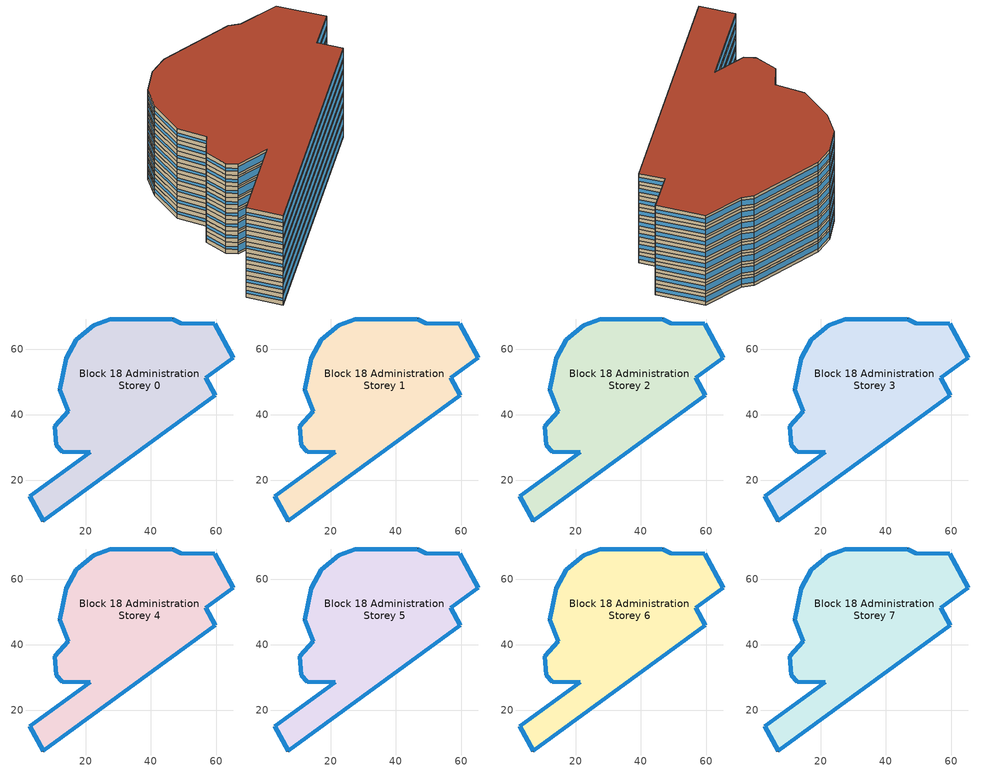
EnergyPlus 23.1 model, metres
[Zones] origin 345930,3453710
Block 18 Administration Storey 0
 floor ground (Project Floor): 59.52,67.72 65.09,57.44 56.71,51.36 59.68,45.99 7.08,7.51 3,15.11 21.4,28.59 12.82,28.6 11.04,30.63 10.56,36.51 14.72,40.99 12.05,47.69 14.1,57.19 17.14,62.91 22.54,67.38 27.62,69.19 46.58,69.24 49.13,67.88 z0
 wall outside (Project Wall): 21.4,28.59 3,15.11 7.08,7.51 59.68,45.99 56.71,51.36 65.09,57.44 59.52,67.72 49.13,67.88 46.58,69.24 27.62,69.19 22.54,67.38 17.14,62.91 14.1,57.19 12.05,47.69 14.72,40.99 10.56,36.51 11.04,30.63 12.82,28.6 21.4,28.59 z0:3
 window (Administration_north_window_construction): 21.39,28.58 3.01,15.12 / 59.51,67.72 49.14,67.88 / 49.13,67.88 46.58,69.24 / 46.57,69.24 27.63,69.19 / 27.61,69.19 22.54,67.38 / 22.54,67.38 17.14,62.91 z0.75:2.25
 window (Administration_west_window_construction): 3,15.11 7.08,7.51 / 17.14,62.91 14.1,57.19 / 14.1,57.19 12.06,47.69 / 12.06,47.68 14.72,41 / 14.72,40.99 10.56,36.51 / 10.56,36.51 11.04,30.63 / 11.04,30.62 12.82,28.6 z1.12:1.88
 window (Administration_south_window_construction): 7.11,7.53 59.65,45.97 / 56.71,51.36 65.08,57.44 / 12.83,28.6 21.4,28.59 z0.6:2.4
 window (Administration_east_window_construction): 59.68,45.99 56.71,51.35 / 65.08,57.45 59.52,67.72 z0.98:2.02
 roof outside (Project Ceiling): 59.68,45.99 56.71,51.36 65.09,57.44 59.52,67.72 49.13,67.88 46.58,69.24 27.62,69.19 22.54,67.38 17.14,62.91 14.1,57.19 12.05,47.69 14.72,40.99 10.56,36.51 11.04,30.63 12.82,28.6 21.4,28.59 3,15.11 7.08,7.51 z3
Block 18 Administration Storey 1
 floor outside (Project Floor): 59.52,67.72 65.09,57.44 56.71,51.36 59.68,45.99 7.08,7.51 3,15.11 21.4,28.59 12.82,28.6 11.04,30.63 10.56,36.51 14.72,40.99 12.05,47.69 14.1,57.19 17.14,62.91 22.54,67.38 27.62,69.19 46.58,69.24 49.13,67.88 z3
 wall outside (Project Wall): 21.4,28.59 3,15.11 7.08,7.51 59.68,45.99 56.71,51.36 65.09,57.44 59.52,67.72 49.13,67.88 46.58,69.24 27.62,69.19 22.54,67.38 17.14,62.91 14.1,57.19 12.05,47.69 14.72,40.99 10.56,36.51 11.04,30.63 12.82,28.6 21.4,28.59 z3:6
 window (Administration_north_window_construction): 21.39,28.58 3.01,15.12 / 59.51,67.72 49.14,67.88 / 49.13,67.88 46.58,69.24 / 46.57,69.24 27.63,69.19 / 27.61,69.19 22.54,67.38 / 22.54,67.38 17.14,62.91 z3.75:5.25
 window (Administration_west_window_construction): 3,15.11 7.08,7.51 / 17.14,62.91 14.1,57.19 / 14.1,57.19 12.06,47.69 / 12.06,47.68 14.72,41 / 14.72,40.99 10.56,36.51 / 10.56,36.51 11.04,30.63 / 11.04,30.62 12.82,28.6 z4.12:4.88
 window (Administration_south_window_construction): 7.11,7.53 59.65,45.97 / 56.71,51.36 65.08,57.44 / 12.83,28.6 21.4,28.59 z3.6:5.4
 window (Administration_east_window_construction): 59.68,45.99 56.71,51.35 / 65.08,57.45 59.52,67.72 z3.98:5.03
 roof outside (Project Ceiling): 59.68,45.99 56.71,51.36 65.09,57.44 59.52,67.72 49.13,67.88 46.58,69.24 27.62,69.19 22.54,67.38 17.14,62.91 14.1,57.19 12.05,47.69 14.72,40.99 10.56,36.51 11.04,30.63 12.82,28.6 21.4,28.59 3,15.11 7.08,7.51 z6
Block 18 Administration Storey 2
 floor outside (Project Floor): 59.52,67.72 65.09,57.44 56.71,51.36 59.68,45.99 7.08,7.51 3,15.11 21.4,28.59 12.82,28.6 11.04,30.63 10.56,36.51 14.72,40.99 12.05,47.69 14.1,57.19 17.14,62.91 22.54,67.38 27.62,69.19 46.58,69.24 49.13,67.88 z6
 wall outside (Project Wall): 21.4,28.59 3,15.11 7.08,7.51 59.68,45.99 56.71,51.36 65.09,57.44 59.52,67.72 49.13,67.88 46.58,69.24 27.62,69.19 22.54,67.38 17.14,62.91 14.1,57.19 12.05,47.69 14.72,40.99 10.56,36.51 11.04,30.63 12.82,28.6 21.4,28.59 z6:9
 window (Administration_north_window_construction): 21.39,28.58 3.01,15.12 / 59.51,67.72 49.14,67.88 / 49.13,67.88 46.58,69.24 / 46.57,69.24 27.63,69.19 / 27.61,69.19 22.54,67.38 / 22.54,67.38 17.14,62.91 z6.75:8.25
 window (Administration_west_window_construction): 3,15.11 7.08,7.51 / 17.14,62.91 14.1,57.19 / 14.1,57.19 12.06,47.69 / 12.06,47.68 14.72,41 / 14.72,40.99 10.56,36.51 / 10.56,36.51 11.04,30.63 / 11.04,30.62 12.82,28.6 z7.12:7.88
 window (Administration_south_window_construction): 7.11,7.53 59.65,45.97 / 56.71,51.36 65.08,57.44 / 12.83,28.6 21.4,28.59 z6.6:8.4
 window (Administration_east_window_construction): 59.68,45.99 56.71,51.35 / 65.08,57.45 59.52,67.72 z6.97:8.03
 roof outside (Project Ceiling): 59.68,45.99 56.71,51.36 65.09,57.44 59.52,67.72 49.13,67.88 46.58,69.24 27.62,69.19 22.54,67.38 17.14,62.91 14.1,57.19 12.05,47.69 14.72,40.99 10.56,36.51 11.04,30.63 12.82,28.6 21.4,28.59 3,15.11 7.08,7.51 z9
Block 18 Administration Storey 3
 floor outside (Project Floor): 59.52,67.72 65.09,57.44 56.71,51.36 59.68,45.99 7.08,7.51 3,15.11 21.4,28.59 12.82,28.6 11.04,30.63 10.56,36.51 14.72,40.99 12.05,47.69 14.1,57.19 17.14,62.91 22.54,67.38 27.62,69.19 46.58,69.24 49.13,67.88 z9
 wall outside (Project Wall): 21.4,28.59 3,15.11 7.08,7.51 59.68,45.99 56.71,51.36 65.09,57.44 59.52,67.72 49.13,67.88 46.58,69.24 27.62,69.19 22.54,67.38 17.14,62.91 14.1,57.19 12.05,47.69 14.72,40.99 10.56,36.51 11.04,30.63 12.82,28.6 21.4,28.59 z9:12
 window (Administration_north_window_construction): 21.39,28.58 3.01,15.12 / 59.51,67.72 49.14,67.88 / 49.13,67.88 46.58,69.24 / 46.57,69.24 27.63,69.19 / 27.61,69.19 22.54,67.38 / 22.54,67.38 17.14,62.91 z9.75:11.25
 window (Administration_west_window_construction): 3,15.11 7.08,7.51 / 17.14,62.91 14.1,57.19 / 14.1,57.19 12.06,47.69 / 12.06,47.68 14.72,41 / 14.72,40.99 10.56,36.51 / 10.56,36.51 11.04,30.63 / 11.04,30.62 12.82,28.6 z10.12:10.88
 window (Administration_south_window_construction): 7.11,7.53 59.65,45.97 / 56.71,51.36 65.08,57.44 / 12.83,28.6 21.4,28.59 z9.6:11.4
 window (Administration_east_window_construction): 59.68,45.99 56.71,51.35 / 65.08,57.45 59.52,67.72 z9.97:11.03
 roof outside (Project Ceiling): 59.68,45.99 56.71,51.36 65.09,57.44 59.52,67.72 49.13,67.88 46.58,69.24 27.62,69.19 22.54,67.38 17.14,62.91 14.1,57.19 12.05,47.69 14.72,40.99 10.56,36.51 11.04,30.63 12.82,28.6 21.4,28.59 3,15.11 7.08,7.51 z12
Block 18 Administration Storey 4
 floor outside (Project Floor): 59.52,67.72 65.09,57.44 56.71,51.36 59.68,45.99 7.08,7.51 3,15.11 21.4,28.59 12.82,28.6 11.04,30.63 10.56,36.51 14.72,40.99 12.05,47.69 14.1,57.19 17.14,62.91 22.54,67.38 27.62,69.19 46.58,69.24 49.13,67.88 z12
 wall outside (Project Wall): 21.4,28.59 3,15.11 7.08,7.51 59.68,45.99 56.71,51.36 65.09,57.44 59.52,67.72 49.13,67.88 46.58,69.24 27.62,69.19 22.54,67.38 17.14,62.91 14.1,57.19 12.05,47.69 14.72,40.99 10.56,36.51 11.04,30.63 12.82,28.6 21.4,28.59 z12:15
 window (Administration_north_window_construction): 21.39,28.58 3.01,15.12 / 59.51,67.72 49.14,67.88 / 49.13,67.88 46.58,69.24 / 46.57,69.24 27.63,69.19 / 27.61,69.19 22.54,67.38 / 22.54,67.38 17.14,62.91 z12.75:14.25
 window (Administration_west_window_construction): 3,15.11 7.08,7.51 / 17.14,62.91 14.1,57.19 / 14.1,57.19 12.06,47.69 / 12.06,47.68 14.72,41 / 14.72,40.99 10.56,36.51 / 10.56,36.51 11.04,30.63 / 11.04,30.62 12.82,28.6 z13.12:13.88
 window (Administration_south_window_construction): 7.11,7.53 59.65,45.97 / 56.71,51.36 65.08,57.44 / 12.83,28.6 21.4,28.59 z12.6:14.4
 window (Administration_east_window_construction): 59.68,45.99 56.71,51.35 / 65.08,57.45 59.52,67.72 z12.97:14.03
 roof outside (Project Ceiling): 59.68,45.99 56.71,51.36 65.09,57.44 59.52,67.72 49.13,67.88 46.58,69.24 27.62,69.19 22.54,67.38 17.14,62.91 14.1,57.19 12.05,47.69 14.72,40.99 10.56,36.51 11.04,30.63 12.82,28.6 21.4,28.59 3,15.11 7.08,7.51 z15
Block 18 Administration Storey 5
 floor outside (Project Floor): 59.52,67.72 65.09,57.44 56.71,51.36 59.68,45.99 7.08,7.51 3,15.11 21.4,28.59 12.82,28.6 11.04,30.63 10.56,36.51 14.72,40.99 12.05,47.69 14.1,57.19 17.14,62.91 22.54,67.38 27.62,69.19 46.58,69.24 49.13,67.88 z15
 wall outside (Project Wall): 21.4,28.59 3,15.11 7.08,7.51 59.68,45.99 56.71,51.36 65.09,57.44 59.52,67.72 49.13,67.88 46.58,69.24 27.62,69.19 22.54,67.38 17.14,62.91 14.1,57.19 12.05,47.69 14.72,40.99 10.56,36.51 11.04,30.63 12.82,28.6 21.4,28.59 z15:18
 window (Administration_north_window_construction): 21.39,28.58 3.01,15.12 / 59.51,67.72 49.14,67.88 / 49.13,67.88 46.58,69.24 / 46.57,69.24 27.63,69.19 / 27.61,69.19 22.54,67.38 / 22.54,67.38 17.14,62.91 z15.75:17.25
 window (Administration_west_window_construction): 3,15.11 7.08,7.51 / 17.14,62.91 14.1,57.19 / 14.1,57.19 12.06,47.69 / 12.06,47.68 14.72,41 / 14.72,40.99 10.56,36.51 / 10.56,36.51 11.04,30.63 / 11.04,30.62 12.82,28.6 z16.12:16.88
 window (Administration_south_window_construction): 7.11,7.53 59.65,45.97 / 56.71,51.36 65.08,57.44 / 12.83,28.6 21.4,28.59 z15.6:17.4
 window (Administration_east_window_construction): 59.68,45.99 56.71,51.35 / 65.08,57.45 59.52,67.72 z15.97:17.02
 roof outside (Project Ceiling): 59.68,45.99 56.71,51.36 65.09,57.44 59.52,67.72 49.13,67.88 46.58,69.24 27.62,69.19 22.54,67.38 17.14,62.91 14.1,57.19 12.05,47.69 14.72,40.99 10.56,36.51 11.04,30.63 12.82,28.6 21.4,28.59 3,15.11 7.08,7.51 z18
Block 18 Administration Storey 6
 floor outside (Project Floor): 59.52,67.72 65.09,57.44 56.71,51.36 59.68,45.99 7.08,7.51 3,15.11 21.4,28.59 12.82,28.6 11.04,30.63 10.56,36.51 14.72,40.99 12.05,47.69 14.1,57.19 17.14,62.91 22.54,67.38 27.62,69.19 46.58,69.24 49.13,67.88 z18
 wall outside (Project Wall): 21.4,28.59 3,15.11 7.08,7.51 59.68,45.99 56.71,51.36 65.09,57.44 59.52,67.72 49.13,67.88 46.58,69.24 27.62,69.19 22.54,67.38 17.14,62.91 14.1,57.19 12.05,47.69 14.72,40.99 10.56,36.51 11.04,30.63 12.82,28.6 21.4,28.59 z18:21
 window (Administration_north_window_construction): 21.39,28.58 3.01,15.12 / 59.51,67.72 49.14,67.88 / 49.13,67.88 46.58,69.24 / 46.57,69.24 27.63,69.19 / 27.61,69.19 22.54,67.38 / 22.54,67.38 17.14,62.91 z18.75:20.25
 window (Administration_west_window_construction): 3,15.11 7.08,7.51 / 17.14,62.91 14.1,57.19 / 14.1,57.19 12.06,47.69 / 12.06,47.68 14.72,41 / 14.72,40.99 10.56,36.51 / 10.56,36.51 11.04,30.63 / 11.04,30.62 12.82,28.6 z19.12:19.88
 window (Administration_south_window_construction): 7.11,7.53 59.65,45.97 / 56.71,51.36 65.08,57.44 / 12.83,28.6 21.4,28.59 z18.6:20.4
 window (Administration_east_window_construction): 59.68,45.99 56.71,51.35 / 65.08,57.45 59.52,67.72 z18.98:20.02
 roof outside (Project Ceiling): 59.68,45.99 56.71,51.36 65.09,57.44 59.52,67.72 49.13,67.88 46.58,69.24 27.62,69.19 22.54,67.38 17.14,62.91 14.1,57.19 12.05,47.69 14.72,40.99 10.56,36.51 11.04,30.63 12.82,28.6 21.4,28.59 3,15.11 7.08,7.51 z21
Block 18 Administration Storey 7
 floor outside (Project Floor): 59.52,67.72 65.09,57.44 56.71,51.36 59.68,45.99 7.08,7.51 3,15.11 21.4,28.59 12.82,28.6 11.04,30.63 10.56,36.51 14.72,40.99 12.05,47.69 14.1,57.19 17.14,62.91 22.54,67.38 27.62,69.19 46.58,69.24 49.13,67.88 z21
 wall outside (Project Wall): 21.4,28.59 3,15.11 7.08,7.51 59.68,45.99 56.71,51.36 65.09,57.44 59.52,67.72 49.13,67.88 46.58,69.24 27.62,69.19 22.54,67.38 17.14,62.91 14.1,57.19 12.05,47.69 14.72,40.99 10.56,36.51 11.04,30.63 12.82,28.6 21.4,28.59 z21:24
 window (Administration_north_window_construction): 21.39,28.58 3.01,15.12 / 59.51,67.72 49.14,67.88 / 49.13,67.88 46.58,69.24 / 46.57,69.24 27.63,69.19 / 27.61,69.19 22.54,67.38 / 22.54,67.38 17.14,62.91 z21.75:23.25
 window (Administration_west_window_construction): 3,15.11 7.08,7.51 / 17.14,62.91 14.1,57.19 / 14.1,57.19 12.06,47.69 / 12.06,47.68 14.72,41 / 14.72,40.99 10.56,36.51 / 10.56,36.51 11.04,30.63 / 11.04,30.62 12.82,28.6 z22.12:22.88
 window (Administration_south_window_construction): 7.11,7.53 59.65,45.97 / 56.71,51.36 65.08,57.44 / 12.83,28.6 21.4,28.59 z21.6:23.4
 window (Administration_east_window_construction): 59.68,45.99 56.71,51.35 / 65.08,57.45 59.52,67.72 z21.98:23.02
 roof outside (Project Flat Roof): 59.68,45.99 56.71,51.36 65.09,57.44 59.52,67.72 49.13,67.88 46.58,69.24 27.62,69.19 22.54,67.38 17.14,62.91 14.1,57.19 12.05,47.69 14.72,40.99 10.56,36.51 11.04,30.63 12.82,28.6 21.4,28.59 3,15.11 7.08,7.51 z24
[Building]
Building_1: North Axis=0; Terrain=City; Loads Convergence Tolerance Value=0.04; Temperature Convergence Tolerance Value=0.4; Solar Distribution=FullExterior; Maximum Number of Warmup Days=25; Minimum Number of Warmup Days=6
[Site:Location]
CHN Design_Conditions: Latitude=30; Longitude=114; Time Zone=8; Elevation=12
[SIZINGPERIOD:DESIGNDAY] Day of Month=21; DryBulb Temperature Range Modifier Type=DefaultMultipliers; Humidity Condition Type=Wetbulb; Barometric Pressure=101181; Rain Indicator=No; Snow Indicator=No; Daylight Saving Time Indicator=No; Sky Clearness=0; Begin Environment Reset Mode=FullResetAtBeginEnvironment
Name | Month | Day Type | Maximum DryBulb Temperature | Daily DryBulb Temperature Range | Wetbulb or DewPoint at Maximum DryBulb | Wind Speed | Wind Direction | Solar Model Indicator | ASHRAE Clear Sky Optical Depth for Beam Irradiance taub | ASHRAE Clear Sky Optical Depth for Diffuse Irradiance taud
Ann Htg 99.6% Condns DB | 1 | WinterDesignDay | -10 | 0 | -4.8 | 1 | 340 | ASHRAEClearSky | 0 | 0
Ann Clg .4% Condns DB=>MWB | 7 | SummerDesignDay | 40 | 6.6 | 27.1 | 3.5 | 220 | ASHRAETau | 0.781 | 1.413
[MATERIAL]
DefaultMaterial: Roughness=Rough; Thickness=0.1; Conductivity=0.1; Density=1000; Specific Heat=1000; Thermal Absorptance=0.9; Solar Absorptance=0.7; Visible Absorptance=0.7
[WINDOWMATERIAL:SIMPLEGLAZINGSYSTEM] UFactor=1.6; Visible Transmittance=0.6
Name | Solar Heat Gain Coefficient
Administration_east_window; Administration_south_window; Administration_west_window | 0.3
Administration_north_window | 0.35
[CONSTRUCTION]
Project Wall; Project Floor; Project Flat Roof; Project Ceiling: DefaultMaterial
Administration_east_window_construction: Administration_east_window
Administration_south_window_construction: Administration_south_window
Administration_west_window_construction: Administration_west_window
Administration_north_window_construction: Administration_north_window
[SPACE] Ceiling Height=autocalculate; Volume=autocalculate; Floor Area=autocalculate; Space Type=Administration
Name | Zone
Block 18 Administration Storey 0_space | Block 18 Administration Storey 0
Block 18 Administration Storey 1_space | Block 18 Administration Storey 1
Block 18 Administration Storey 2_space | Block 18 Administration Storey 2
Block 18 Administration Storey 3_space | Block 18 Administration Storey 3
Block 18 Administration Storey 4_space | Block 18 Administration Storey 4
Block 18 Administration Storey 5_space | Block 18 Administration Storey 5
Block 18 Administration Storey 6_space | Block 18 Administration Storey 6
Block 18 Administration Storey 7_space | Block 18 Administration Storey 7
[SPACELIST]
Administration: Block 18 Administration Storey 0_space, Block 18 Administration Storey 1_space, Block 18 Administration Storey 2_space, Block 18 Administration Storey 3_space, Block 18 Administration Storey 4_space, Block 18 Administration Storey 5_space, Block 18 Administration Storey 6_space, Block 18 Administration Storey 7_space
[ZONE] Type=1; Multiplier=1; Ceiling Height=autocalculate; Volume=autocalculate; Floor Area=autocalculate; Part of Total Floor Area=Yes
Block 18 Administration Storey 0; Block 18 Administration Storey 1; Block 18 Administration Storey 2; Block 18 Administration Storey 3; Block 18 Administration Storey 4; Block 18 Administration Storey 5; Block 18 Administration Storey 6; Block 18 Administration Storey 7
[PEOPLE]
People_for_administration: Zone or ZoneList or Space or SpaceList=Administration; Number of People Schedule=SeasonalSchedule_Schedule_administration_people; Number of People Calculation Method=People/Area; People per Floor Area=0.125; Fraction Radiant=0.3; Sensible Heat Fraction=autocalculate; Activity Level Schedule=SeasonalSchedule_Schedule_administration_activity; Carbon Dioxide Generation Rate=3.82e-08; Enable ASHRAE 55 Comfort Warnings=No; Mean Radiant Temperature Calculation Type=ZoneAveraged; Clothing Insulation Calculation Method=ClothingInsulationSchedule; Cold Stress Temperature Threshold=15.56; Heat Stress Temperature Threshold=30
[LIGHTS]
Light_for_administration: Zone or ZoneList or Space or SpaceList=Administration; Schedule=SeasonalSchedule_administration_lighting; Design Level Calculation Method=Watts/Area; Watts per Zone Floor Area=8; Return Air Fraction=0; Fraction Radiant=0.32; Fraction Visible=0.25; Fraction Replaceable=1; EndUse Subcategory=General; Return Air Fraction Calculated from Plenum Temperature=No; Return Air Fraction Function of Plenum Temperature Coefficient 1=0; Return Air Fraction Function of Plenum Temperature Coefficient 2=0
[ELECTRICEQUIPMENT]
Equipment_for_administration: Zone or ZoneList or Space or SpaceList=Administration; Schedule=SeasonalSchedule_Schedule_administration_equipment; Design Level Calculation Method=Watts/Area; Watts per Zone Floor Area=15; Fraction Latent=0; Fraction Radiant=0; Fraction Lost=0; EndUse Subcategory=Electric Equipment
[DAYLIGHTING:CONTROLS] Illuminance Setpoint at Reference Point 1=300
Name | Zone or Space | Glare Calculation Daylighting Reference Point | Daylighting Reference Point 1
Dlight_Block 18 Administration Storey 0 | Block 18 Administration Storey 0 | Rpoint_Block 18 Administration Storey 0 | Rpoint_Block 18 Administration Storey 0
Dlight_Block 18 Administration Storey 1 | Block 18 Administration Storey 1 | Rpoint_Block 18 Administration Storey 1 | Rpoint_Block 18 Administration Storey 1
Dlight_Block 18 Administration Storey 2 | Block 18 Administration Storey 2 | Rpoint_Block 18 Administration Storey 2 | Rpoint_Block 18 Administration Storey 2
Dlight_Block 18 Administration Storey 3 | Block 18 Administration Storey 3 | Rpoint_Block 18 Administration Storey 3 | Rpoint_Block 18 Administration Storey 3
Dlight_Block 18 Administration Storey 4 | Block 18 Administration Storey 4 | Rpoint_Block 18 Administration Storey 4 | Rpoint_Block 18 Administration Storey 4
Dlight_Block 18 Administration Storey 5 | Block 18 Administration Storey 5 | Rpoint_Block 18 Administration Storey 5 | Rpoint_Block 18 Administration Storey 5
Dlight_Block 18 Administration Storey 6 | Block 18 Administration Storey 6 | Rpoint_Block 18 Administration Storey 6 | Rpoint_Block 18 Administration Storey 6
Dlight_Block 18 Administration Storey 7 | Block 18 Administration Storey 7 | Rpoint_Block 18 Administration Storey 7 | Rpoint_Block 18 Administration Storey 7
[HVACTEMPLATE:THERMOSTAT]
Name | Heating Setpoint Schedule | Cooling Setpoint Schedule
Thermostat_for_office | SeasonalSchedule_office_heating | SeasonalSchedule_office_cooling
Thermostat_for_commercial | SeasonalSchedule_commerical_heating | SeasonalSchedule_commerical_cooling
Thermostat_for_residential | SeasonalSchedule_residential_heating | SeasonalSchedule_residential_cooling
Thermostat_for_school | SeasonalSchedule_school_heating | SeasonalSchedule_school_cooling
Thermostat_for_hospital | SeasonalSchedule_hospital_heating | SeasonalSchedule_hospital_cooling
Thermostat_for_industrial | SeasonalSchedule_Industrial_heating | SeasonalSchedule_Industrial_cooling
Thermostat_for_transport | SeasonalSchedule_transport_heating | SeasonalSchedule_transport_cooling
Thermostat_for_administration | SeasonalSchedule_administration_heating | SeasonalSchedule_administration_cooling
[HVACTEMPLATE:ZONE:IDEALLOADSAIRSYSTEM] Template Thermostat=Thermostat_for_administration; Maximum Heating Supply Air Temperature=50; Minimum Cooling Supply Air Temperature=13; Maximum Heating Supply Air Humidity Ratio=0.0156; Minimum Cooling Supply Air Humidity Ratio=0.0077; Heating Limit=NoLimit; Cooling Limit=NoLimit; Dehumidification Control Type=ConstantSensibleHeatRatio; Cooling Sensible Heat Ratio=0.7; Dehumidification Setpoint=60; Humidification Control Type=None; Humidification Setpoint=30; Outdoor Air Method=DetailedSpecification; Outdoor Air Flow Rate per Person=0.00944; Outdoor Air Flow Rate per Zone Floor Area=0; Outdoor Air Flow Rate per Zone=0; Design Specification Outdoor Air Object=Ventilation_for_administration; Demand Controlled Ventilation Type=None; Outdoor Air Economizer Type=NoEconomizer; Heat Recovery Type=None; Sensible Heat Recovery Effectiveness=0.7; Latent Heat Recovery Effectiveness=0.65
Block 18 Administration Storey 0; Block 18 Administration Storey 1; Block 18 Administration Storey 2; Block 18 Administration Storey 3; Block 18 Administration Storey 4; Block 18 Administration Storey 5; Block 18 Administration Storey 6; Block 18 Administration Storey 7
[DESIGNSPECIFICATION:OUTDOORAIR]
Ventilation_for_administration: Outdoor Air Method=Flow/Person; Outdoor Air Flow per Person=0.00833333; Outdoor Air Flow per Zone Floor Area=0; Outdoor Air Flow per Zone=0; Outdoor Air Flow Air Changes per Hour=0
[SCHEDULE:DAY:HOURLY]
Schedule_administration_heating_summer_hourly; Schedule_commerical_heating_summer_hourly; Schedule_residential_heating_summer_hourly; Schedule_school_heating_summer_hourly; Schedule_hospital_heating_summer_hourly; Schedule_Industrial_heating_summer_hourly; Schedule_transport_heating_summer_hourly; Schedule_office_heating_summer_hourly: -20, -20, -20, -20, -20, -20, -20, -20, -20, -20, -20, -20, -20, -20, -20, -20, -20, -20, -20, -20, -20, -20, -20, -20
Schedule_administration_heating_winnter_weekday_hourly: 5, 5, 5, 5, 5, 5, 12, 12, 18, 20, 20, 20, 20, 20, 20, 20, 20, 20, 18, 5, 5, 5, 5, 5
Schedule_administration_heating_winnter_holiday_hourly; Schedule_school_heating_winnter_holiday_hourly: 5, 5, 5, 5, 5, 5, 5, 5, 5, 5, 5, 5, 5, 5, 5, 5, 5, 5, 5, 5, 5, 5, 5, 5
Schedule_administration_cooling_winter_hourly; Schedule_administration_cooling_summer_holiday_hourly; Schedule_commerical_cooling_winter_hourly; Schedule_residential_cooling_winter_hourly; Schedule_school_cooling_winter_hourly; Schedule_school_cooling_summer_holiday_hourly; Schedule_hospital_cooling_winter_hourly; Schedule_Industrial_cooling_winter_hourly; Schedule_transport_cooling_winter_hourly; Schedule_office_cooling_winter_hourly: 50, 50, 50, 50, 50, 50, 50, 50, 50, 50, 50, 50, 50, 50, 50, 50, 50, 50, 50, 50, 50, 50, 50, 50
Schedule_administration_cooling_summer_weekday_hourly: 50, 50, 50, 50, 50, 50, 50, 28, 26, 26, 26, 26, 26, 26, 26, 26, 26, 26, 50, 50, 50, 50, 50, 50
Schedule_administration_lighting_weekday_hourly: 0.2, 0.2, 0.2, 0.2, 0.2, 0.2, 0.2, 0.5, 0.95, 0.95, 0.95, 0.8, 0.8, 0.95, 0.95, 0.95, 0.95, 0.95, 0.3, 0.2, 0.2, 0.2, 0.2, 0.2
Schedule_administration_lighting_holiday_hourly: 0.2, 0.2, 0.2, 0.2, 0.2, 0.2, 0.2, 0.25, 0.475, 0.475, 0.475, 0.4, 0.4, 0.475, 0.475, 0.475, 0.475, 0.475, 0.2, 0.2, 0.2, 0.2, 0.2, 0.2
Schedule_administration_equipment_weekday_hourly: 0.2, 0.2, 0.2, 0.2, 0.2, 0.2, 0.2, 0.5, 0.95, 0.95, 0.95, 0.5, 0.5, 0.95, 0.95, 0.95, 0.95, 0.3, 0.2, 0.2, 0.2, 0.2, 0.2, 0.2
Schedule_administration_equipment_holiday_hourly: 0.2, 0.2, 0.2, 0.2, 0.2, 0.2, 0.2, 0.25, 0.475, 0.475, 0.475, 0.25, 0.25, 0.475, 0.475, 0.475, 0.475, 0.2, 0.2, 0.2, 0.2, 0.2, 0.2, 0.2
Schedule_administration_people_weekday_hourly: 0, 0, 0, 0, 0, 0, 0.1, 0.5, 0.95, 0.95, 0.95, 0.8, 0.8, 0.95, 0.95, 0.95, 0.95, 0.3, 0.1, 0, 0, 0, 0, 0
Schedule_administration_people_holiday_hourly: 0, 0, 0, 0, 0, 0, 0.02, 0.1, 0.19, 0.19, 0.19, 0.16, 0.16, 0.19, 0.19, 0.19, 0.19, 0.06, 0.02, 0, 0, 0, 0, 0
Schedule_administration_activity_weekday_hourly; Schedule_administration_activity_holiday_hourly: 144, 144, 144, 144, 144, 144, 144, 144, 144, 144, 144, 144, 144, 144, 144, 144, 144, 144, 144, 144, 144, 144, 144, 144
Schedule_commerical_heating_winnter_weekday_hourly; Schedule_commerical_heating_winnter_holiday_hourly: 5, 5, 5, 5, 5, 5, 12, 16, 18, 18, 18, 18, 18, 18, 18, 18, 18, 18, 18, 18, 12, 5, 5, 5
Schedule_commerical_cooling_summer_weekday_hourly; Schedule_commerical_cooling_summer_holiday_hourly: 50, 50, 50, 50, 50, 50, 50, 28, 24, 24, 24, 24, 24, 24, 24, 24, 24, 24, 24, 24, 24, 28, 50, 50
Schedule_residential_heating_winnter_weekday_hourly; Schedule_residential_heating_winnter_holiday_hourly: 18, 18, 18, 18, 18, 18, 18, -20, -20, -20, -20, -20, -20, -20, -20, -20, -20, -20, -20, -20, 18, 18, 18, 18
Schedule_residential_cooling_summer_weekday_hourly; Schedule_residential_cooling_summer_holiday_hourly: 26, 26, 26, 26, 26, 26, 26, 50, 50, 50, 50, 50, 50, 50, 50, 50, 50, 50, 50, 50, 26, 26, 26, 26
Schedule_school_heating_winnter_weekday_hourly: 5, 5, 5, 5, 5, 12, 18, 20, 20, 20, 20, 20, 20, 20, 20, 20, 20, 20, 18, 12, 5, 5, 5, 5
Schedule_school_cooling_summer_weekday_hourly: 50, 50, 50, 50, 50, 50, 28, 26, 26, 26, 26, 26, 26, 26, 26, 26, 26, 26, 50, 50, 50, 50, 50, 50
Schedule_hospital_heating_winnter_weekday_hourly; Schedule_hospital_heating_winnter_holiday_hourly: 22, 22, 22, 22, 22, 22, 22, 22, 22, 22, 22, 22, 22, 22, 22, 22, 22, 22, 22, 22, 22, 22, 22, 22
Schedule_hospital_cooling_summer_weekday_hourly; Schedule_hospital_cooling_summer_holiday_hourly: 26, 26, 26, 26, 26, 26, 26, 26, 26, 26, 26, 26, 26, 26, 26, 26, 26, 26, 26, 26, 26, 26, 26, 26
Schedule_Industrial_heating_winnter_weekday_hourly; Schedule_Industrial_heating_winnter_holiday_hourly: -20, -20, -20, -20, -20, -20, 18, 18, 18, 18, 18, 18, 18, 18, 18, 18, 18, 18, 18, -20, -20, -20, -20, -20
Schedule_Industrial_cooling_summer_weekday_hourly; Schedule_Industrial_cooling_summer_holiday_hourly: 50, 50, 50, 50, 50, 50, 50, 28, 28, 28, 28, 28, 28, 28, 28, 28, 28, 28, 28, 50, 50, 50, 50, 50
Schedule_transport_heating_winnter_weekday_hourly; Schedule_transport_heating_winnter_holiday_hourly: 18, 18, 18, 18, 18, 18, 20, 20, 20, 20, 20, 20, 20, 20, 20, 20, 20, 20, 20, 20, 20, 20, 18, 18
Schedule_transport_cooling_summer_weekday_hourly; Schedule_transport_cooling_summer_holiday_hourly: 26, 26, 26, 26, 26, 26, 26, 24, 24, 24, 25, 24, 24, 24, 24, 24, 24, 24, 24, 24, 24, 24, 26, 28
Schedule_office_heating_winnter_weekday_hourly: 5, 5, 5, 5, 5, 5, 12, 18, 20, 20, 20, 20, 20, 20, 20, 20, 20, 20, 20, 18, 12, 5, 5, 5
Schedule_office_heating_winnter_holiday_hourly: 5, 5, 5, 5, 5, 5, 5, 5, 5, 16, 16, 16, 16, 16, 16, 16, 16, 5, 5, 5, 5, 5, 5, 5
Schedule_office_cooling_summer_weekday_hourly: 50, 50, 50, 50, 50, 50, 28, 26, 26, 26, 26, 26, 26, 26, 26, 26, 26, 26, 26, 26, 50, 50, 50, 50
Schedule_office_cooling_summer_holiday_hourly: 50, 50, 50, 50, 50, 50, 50, 50, 50, 50, 50, 26, 26, 26, 26, 26, 26, 50, 50, 50, 50, 50, 50, 50
[SCHEDULE:WEEK:DAILY]
Schedule_office_heating_summer_weekly: Schedule_office_heating_summer_hourly, Schedule_office_heating_summer_hourly, Schedule_office_heating_summer_hourly, Schedule_office_heating_summer_hourly, Schedule_office_heating_summer_hourly, Schedule_office_heating_summer_hourly, Schedule_office_heating_summer_hourly, Schedule_office_heating_summer_hourly, Schedule_office_heating_summer_hourly, Schedule_office_heating_summer_hourly, Schedule_office_heating_summer_hourly, Schedule_office_heating_summer_hourly
Schedule_office_heating_winnter_weekly: Schedule_office_heating_winnter_holiday_hourly, Schedule_office_heating_winnter_weekday_hourly, Schedule_office_heating_winnter_weekday_hourly, Schedule_office_heating_winnter_weekday_hourly, Schedule_office_heating_winnter_weekday_hourly, Schedule_office_heating_winnter_weekday_hourly, Schedule_office_heating_winnter_holiday_hourly, Schedule_office_heating_winnter_holiday_hourly, Schedule_office_heating_winnter_weekday_hourly, Schedule_office_heating_winnter_weekday_hourly, Schedule_office_heating_winnter_holiday_hourly, Schedule_office_heating_winnter_holiday_hourly
Schedule_office_cooling_winnter_weekly: Schedule_office_cooling_winter_hourly, Schedule_office_cooling_winter_hourly, Schedule_office_cooling_winter_hourly, Schedule_office_cooling_winter_hourly, Schedule_office_cooling_winter_hourly, Schedule_office_cooling_winter_hourly, Schedule_office_cooling_winter_hourly, Schedule_office_cooling_winter_hourly, Schedule_office_cooling_winter_hourly, Schedule_office_cooling_winter_hourly, Schedule_office_cooling_winter_hourly, Schedule_office_cooling_winter_hourly
Schedule_office_cooling_summer_weekly: Schedule_office_cooling_summer_holiday_hourly, Schedule_office_cooling_summer_weekday_hourly, Schedule_office_cooling_summer_weekday_hourly, Schedule_office_cooling_summer_weekday_hourly, Schedule_office_cooling_summer_weekday_hourly, Schedule_office_cooling_summer_weekday_hourly, Schedule_office_cooling_summer_holiday_hourly, Schedule_office_cooling_summer_holiday_hourly, Schedule_office_cooling_summer_weekday_hourly, Schedule_office_cooling_summer_weekday_hourly, Schedule_office_cooling_summer_holiday_hourly, Schedule_office_cooling_summer_holiday_hourly
Schedule_commerical_heating_summer_weekly: Schedule_commerical_heating_summer_hourly, Schedule_commerical_heating_summer_hourly, Schedule_commerical_heating_summer_hourly, Schedule_commerical_heating_summer_hourly, Schedule_commerical_heating_summer_hourly, Schedule_commerical_heating_summer_hourly, Schedule_commerical_heating_summer_hourly, Schedule_commerical_heating_summer_hourly, Schedule_commerical_heating_summer_hourly, Schedule_commerical_heating_summer_hourly, Schedule_commerical_heating_summer_hourly, Schedule_commerical_heating_summer_hourly
Schedule_commerical_heating_winnter_weekly: Schedule_commerical_heating_winnter_holiday_hourly, Schedule_commerical_heating_winnter_weekday_hourly, Schedule_commerical_heating_winnter_weekday_hourly, Schedule_commerical_heating_winnter_weekday_hourly, Schedule_commerical_heating_winnter_weekday_hourly, Schedule_commerical_heating_winnter_weekday_hourly, Schedule_commerical_heating_winnter_holiday_hourly, Schedule_commerical_heating_winnter_holiday_hourly, Schedule_commerical_heating_winnter_weekday_hourly, Schedule_commerical_heating_winnter_weekday_hourly, Schedule_commerical_heating_winnter_holiday_hourly, Schedule_commerical_heating_winnter_holiday_hourly
Schedule_commerical_cooling_winnter_weekly: Schedule_commerical_cooling_winter_hourly, Schedule_commerical_cooling_winter_hourly, Schedule_commerical_cooling_winter_hourly, Schedule_commerical_cooling_winter_hourly, Schedule_commerical_cooling_winter_hourly, Schedule_commerical_cooling_winter_hourly, Schedule_commerical_cooling_winter_hourly, Schedule_commerical_cooling_winter_hourly, Schedule_commerical_cooling_winter_hourly, Schedule_commerical_cooling_winter_hourly, Schedule_commerical_cooling_winter_hourly, Schedule_commerical_cooling_winter_hourly
Schedule_commerical_cooling_summer_weekly: Schedule_commerical_cooling_summer_holiday_hourly, Schedule_commerical_cooling_summer_weekday_hourly, Schedule_commerical_cooling_summer_weekday_hourly, Schedule_commerical_cooling_summer_weekday_hourly, Schedule_commerical_cooling_summer_weekday_hourly, Schedule_commerical_cooling_summer_weekday_hourly, Schedule_commerical_cooling_summer_holiday_hourly, Schedule_commerical_cooling_summer_holiday_hourly, Schedule_commerical_cooling_summer_weekday_hourly, Schedule_commerical_cooling_summer_weekday_hourly, Schedule_commerical_cooling_summer_holiday_hourly, Schedule_commerical_cooling_summer_holiday_hourly
Schedule_residential_heating_summer_weekly: Schedule_residential_heating_summer_hourly, Schedule_residential_heating_summer_hourly, Schedule_residential_heating_summer_hourly, Schedule_residential_heating_summer_hourly, Schedule_residential_heating_summer_hourly, Schedule_residential_heating_summer_hourly, Schedule_residential_heating_summer_hourly, Schedule_residential_heating_summer_hourly, Schedule_residential_heating_summer_hourly, Schedule_residential_heating_summer_hourly, Schedule_residential_heating_summer_hourly, Schedule_residential_heating_summer_hourly
Schedule_residential_heating_winnter_weekly: Schedule_residential_heating_winnter_holiday_hourly, Schedule_residential_heating_winnter_weekday_hourly, Schedule_residential_heating_winnter_weekday_hourly, Schedule_residential_heating_winnter_weekday_hourly, Schedule_residential_heating_winnter_weekday_hourly, Schedule_residential_heating_winnter_weekday_hourly, Schedule_residential_heating_winnter_holiday_hourly, Schedule_residential_heating_winnter_holiday_hourly, Schedule_residential_heating_winnter_weekday_hourly, Schedule_residential_heating_winnter_weekday_hourly, Schedule_residential_heating_winnter_holiday_hourly, Schedule_residential_heating_winnter_holiday_hourly
Schedule_residential_cooling_winnter_weekly: Schedule_residential_cooling_winter_hourly, Schedule_residential_cooling_winter_hourly, Schedule_residential_cooling_winter_hourly, Schedule_residential_cooling_winter_hourly, Schedule_residential_cooling_winter_hourly, Schedule_residential_cooling_winter_hourly, Schedule_residential_cooling_winter_hourly, Schedule_residential_cooling_winter_hourly, Schedule_residential_cooling_winter_hourly, Schedule_residential_cooling_winter_hourly, Schedule_residential_cooling_winter_hourly, Schedule_residential_cooling_winter_hourly
Schedule_residential_cooling_summer_weekly: Schedule_residential_cooling_summer_holiday_hourly, Schedule_residential_cooling_summer_weekday_hourly, Schedule_residential_cooling_summer_weekday_hourly, Schedule_residential_cooling_summer_weekday_hourly, Schedule_residential_cooling_summer_weekday_hourly, Schedule_residential_cooling_summer_weekday_hourly, Schedule_residential_cooling_summer_holiday_hourly, Schedule_residential_cooling_summer_holiday_hourly, Schedule_residential_cooling_summer_weekday_hourly, Schedule_residential_cooling_summer_weekday_hourly, Schedule_residential_cooling_summer_holiday_hourly, Schedule_residential_cooling_summer_holiday_hourly
Schedule_school_heating_summer_weekly: Schedule_school_heating_summer_hourly, Schedule_school_heating_summer_hourly, Schedule_school_heating_summer_hourly, Schedule_school_heating_summer_hourly, Schedule_school_heating_summer_hourly, Schedule_school_heating_summer_hourly, Schedule_school_heating_summer_hourly, Schedule_school_heating_summer_hourly, Schedule_school_heating_summer_hourly, Schedule_school_heating_summer_hourly, Schedule_school_heating_summer_hourly, Schedule_school_heating_summer_hourly
Schedule_school_heating_winnter_weekly: Schedule_school_heating_winnter_holiday_hourly, Schedule_school_heating_winnter_weekday_hourly, Schedule_school_heating_winnter_weekday_hourly, Schedule_school_heating_winnter_weekday_hourly, Schedule_school_heating_winnter_weekday_hourly, Schedule_school_heating_winnter_weekday_hourly, Schedule_school_heating_winnter_holiday_hourly, Schedule_school_heating_winnter_holiday_hourly, Schedule_school_heating_winnter_weekday_hourly, Schedule_school_heating_winnter_weekday_hourly, Schedule_school_heating_winnter_holiday_hourly, Schedule_school_heating_winnter_holiday_hourly
Schedule_school_cooling_winnter_weekly: Schedule_school_cooling_winter_hourly, Schedule_school_cooling_winter_hourly, Schedule_school_cooling_winter_hourly, Schedule_school_cooling_winter_hourly, Schedule_school_cooling_winter_hourly, Schedule_school_cooling_winter_hourly, Schedule_school_cooling_winter_hourly, Schedule_school_cooling_winter_hourly, Schedule_school_cooling_winter_hourly, Schedule_school_cooling_winter_hourly, Schedule_school_cooling_winter_hourly, Schedule_school_cooling_winter_hourly
Schedule_school_cooling_summer_weekly: Schedule_school_cooling_summer_holiday_hourly, Schedule_school_cooling_summer_weekday_hourly, Schedule_school_cooling_summer_weekday_hourly, Schedule_school_cooling_summer_weekday_hourly, Schedule_school_cooling_summer_weekday_hourly, Schedule_school_cooling_summer_weekday_hourly, Schedule_school_cooling_summer_holiday_hourly, Schedule_school_cooling_summer_holiday_hourly, Schedule_school_cooling_summer_weekday_hourly, Schedule_school_cooling_summer_weekday_hourly, Schedule_school_cooling_summer_holiday_hourly, Schedule_school_cooling_summer_holiday_hourly
Schedule_hospital_heating_summer_weekly: Schedule_hospital_heating_summer_hourly, Schedule_hospital_heating_summer_hourly, Schedule_hospital_heating_summer_hourly, Schedule_hospital_heating_summer_hourly, Schedule_hospital_heating_summer_hourly, Schedule_hospital_heating_summer_hourly, Schedule_hospital_heating_summer_hourly, Schedule_hospital_heating_summer_hourly, Schedule_hospital_heating_summer_hourly, Schedule_hospital_heating_summer_hourly, Schedule_hospital_heating_summer_hourly, Schedule_hospital_heating_summer_hourly
Schedule_hospital_heating_winnter_weekly: Schedule_hospital_heating_winnter_holiday_hourly, Schedule_hospital_heating_winnter_weekday_hourly, Schedule_hospital_heating_winnter_weekday_hourly, Schedule_hospital_heating_winnter_weekday_hourly, Schedule_hospital_heating_winnter_weekday_hourly, Schedule_hospital_heating_winnter_weekday_hourly, Schedule_hospital_heating_winnter_holiday_hourly, Schedule_hospital_heating_winnter_holiday_hourly, Schedule_hospital_heating_winnter_weekday_hourly, Schedule_hospital_heating_winnter_weekday_hourly, Schedule_hospital_heating_winnter_holiday_hourly, Schedule_hospital_heating_winnter_holiday_hourly
Schedule_hospital_cooling_winnter_weekly: Schedule_hospital_cooling_winter_hourly, Schedule_hospital_cooling_winter_hourly, Schedule_hospital_cooling_winter_hourly, Schedule_hospital_cooling_winter_hourly, Schedule_hospital_cooling_winter_hourly, Schedule_hospital_cooling_winter_hourly, Schedule_hospital_cooling_winter_hourly, Schedule_hospital_cooling_winter_hourly, Schedule_hospital_cooling_winter_hourly, Schedule_hospital_cooling_winter_hourly, Schedule_hospital_cooling_winter_hourly, Schedule_hospital_cooling_winter_hourly
Schedule_hospital_cooling_summer_weekly: Schedule_hospital_cooling_summer_holiday_hourly, Schedule_hospital_cooling_summer_weekday_hourly, Schedule_hospital_cooling_summer_weekday_hourly, Schedule_hospital_cooling_summer_weekday_hourly, Schedule_hospital_cooling_summer_weekday_hourly, Schedule_hospital_cooling_summer_weekday_hourly, Schedule_hospital_cooling_summer_holiday_hourly, Schedule_hospital_cooling_summer_holiday_hourly, Schedule_hospital_cooling_summer_weekday_hourly, Schedule_hospital_cooling_summer_weekday_hourly, Schedule_hospital_cooling_summer_holiday_hourly, Schedule_hospital_cooling_summer_holiday_hourly
Schedule_Industrial_heating_summer_weekly: Schedule_Industrial_heating_summer_hourly, Schedule_Industrial_heating_summer_hourly, Schedule_Industrial_heating_summer_hourly, Schedule_Industrial_heating_summer_hourly, Schedule_Industrial_heating_summer_hourly, Schedule_Industrial_heating_summer_hourly, Schedule_Industrial_heating_summer_hourly, Schedule_Industrial_heating_summer_hourly, Schedule_Industrial_heating_summer_hourly, Schedule_Industrial_heating_summer_hourly, Schedule_Industrial_heating_summer_hourly, Schedule_Industrial_heating_summer_hourly
Schedule_Industrial_heating_winnter_weekly: Schedule_Industrial_heating_winnter_holiday_hourly, Schedule_Industrial_heating_winnter_weekday_hourly, Schedule_Industrial_heating_winnter_weekday_hourly, Schedule_Industrial_heating_winnter_weekday_hourly, Schedule_Industrial_heating_winnter_weekday_hourly, Schedule_Industrial_heating_winnter_weekday_hourly, Schedule_Industrial_heating_winnter_holiday_hourly, Schedule_Industrial_heating_winnter_holiday_hourly, Schedule_Industrial_heating_winnter_weekday_hourly, Schedule_Industrial_heating_winnter_weekday_hourly, Schedule_Industrial_heating_winnter_holiday_hourly, Schedule_Industrial_heating_winnter_holiday_hourly
Schedule_Industrial_cooling_winnter_weekly: Schedule_Industrial_cooling_winter_hourly, Schedule_Industrial_cooling_winter_hourly, Schedule_Industrial_cooling_winter_hourly, Schedule_Industrial_cooling_winter_hourly, Schedule_Industrial_cooling_winter_hourly, Schedule_Industrial_cooling_winter_hourly, Schedule_Industrial_cooling_winter_hourly, Schedule_Industrial_cooling_winter_hourly, Schedule_Industrial_cooling_winter_hourly, Schedule_Industrial_cooling_winter_hourly, Schedule_Industrial_cooling_winter_hourly, Schedule_Industrial_cooling_winter_hourly
Schedule_Industrial_cooling_summer_weekly: Schedule_Industrial_cooling_summer_holiday_hourly, Schedule_Industrial_cooling_summer_weekday_hourly, Schedule_Industrial_cooling_summer_weekday_hourly, Schedule_Industrial_cooling_summer_weekday_hourly, Schedule_Industrial_cooling_summer_weekday_hourly, Schedule_Industrial_cooling_summer_weekday_hourly, Schedule_Industrial_cooling_summer_holiday_hourly, Schedule_Industrial_cooling_summer_holiday_hourly, Schedule_Industrial_cooling_summer_weekday_hourly, Schedule_Industrial_cooling_summer_weekday_hourly, Schedule_Industrial_cooling_summer_holiday_hourly, Schedule_Industrial_cooling_summer_holiday_hourly
Schedule_administration_heating_summer_weekly: Schedule_administration_heating_summer_hourly, Schedule_administration_heating_summer_hourly, Schedule_administration_heating_summer_hourly, Schedule_administration_heating_summer_hourly, Schedule_administration_heating_summer_hourly, Schedule_administration_heating_summer_hourly, Schedule_administration_heating_summer_hourly, Schedule_administration_heating_summer_hourly, Schedule_administration_heating_summer_hourly, Schedule_administration_heating_summer_hourly, Schedule_administration_heating_summer_hourly, Schedule_administration_heating_summer_hourly
Schedule_administration_heating_winnter_weekly: Schedule_administration_heating_winnter_holiday_hourly, Schedule_administration_heating_winnter_weekday_hourly, Schedule_administration_heating_winnter_weekday_hourly, Schedule_administration_heating_winnter_weekday_hourly, Schedule_administration_heating_winnter_weekday_hourly, Schedule_administration_heating_winnter_weekday_hourly, Schedule_administration_heating_winnter_holiday_hourly, Schedule_administration_heating_winnter_holiday_hourly, Schedule_administration_heating_winnter_weekday_hourly, Schedule_administration_heating_winnter_weekday_hourly, Schedule_administration_heating_winnter_holiday_hourly, Schedule_administration_heating_winnter_holiday_hourly
Schedule_administration_cooling_winnter_weekly: Schedule_administration_cooling_winter_hourly, Schedule_administration_cooling_winter_hourly, Schedule_administration_cooling_winter_hourly, Schedule_administration_cooling_winter_hourly, Schedule_administration_cooling_winter_hourly, Schedule_administration_cooling_winter_hourly, Schedule_administration_cooling_winter_hourly, Schedule_administration_cooling_winter_hourly, Schedule_administration_cooling_winter_hourly, Schedule_administration_cooling_winter_hourly, Schedule_administration_cooling_winter_hourly, Schedule_administration_cooling_winter_hourly
Schedule_administration_cooling_summer_weekly: Schedule_administration_cooling_summer_holiday_hourly, Schedule_administration_cooling_summer_weekday_hourly, Schedule_administration_cooling_summer_weekday_hourly, Schedule_administration_cooling_summer_weekday_hourly, Schedule_administration_cooling_summer_weekday_hourly, Schedule_administration_cooling_summer_weekday_hourly, Schedule_administration_cooling_summer_holiday_hourly, Schedule_administration_cooling_summer_holiday_hourly, Schedule_administration_cooling_summer_weekday_hourly, Schedule_administration_cooling_summer_weekday_hourly, Schedule_administration_cooling_summer_holiday_hourly, Schedule_administration_cooling_summer_holiday_hourly
Schedule_administration_lighting_weekly: Schedule_administration_lighting_holiday_hourly, Schedule_administration_lighting_weekday_hourly, Schedule_administration_lighting_weekday_hourly, Schedule_administration_lighting_weekday_hourly, Schedule_administration_lighting_weekday_hourly, Schedule_administration_lighting_weekday_hourly, Schedule_administration_lighting_holiday_hourly, Schedule_administration_lighting_holiday_hourly, Schedule_administration_lighting_weekday_hourly, Schedule_administration_lighting_weekday_hourly, Schedule_administration_lighting_holiday_hourly, Schedule_administration_lighting_holiday_hourly
Schedule_administration_equipment_weekly: Schedule_administration_equipment_holiday_hourly, Schedule_administration_equipment_weekday_hourly, Schedule_administration_equipment_weekday_hourly, Schedule_administration_equipment_weekday_hourly, Schedule_administration_equipment_weekday_hourly, Schedule_administration_equipment_weekday_hourly, Schedule_administration_equipment_holiday_hourly, Schedule_administration_equipment_holiday_hourly, Schedule_administration_equipment_weekday_hourly, Schedule_administration_equipment_weekday_hourly, Schedule_administration_equipment_holiday_hourly, Schedule_administration_equipment_holiday_hourly
Schedule_administration_people_weekly: Schedule_administration_people_holiday_hourly, Schedule_administration_people_weekday_hourly, Schedule_administration_people_weekday_hourly, Schedule_administration_people_weekday_hourly, Schedule_administration_people_weekday_hourly, Schedule_administration_people_weekday_hourly, Schedule_administration_people_holiday_hourly, Schedule_administration_people_holiday_hourly, Schedule_administration_people_weekday_hourly, Schedule_administration_people_weekday_hourly, Schedule_administration_people_holiday_hourly, Schedule_administration_people_holiday_hourly
Schedule_administration_activity_weekly: Schedule_administration_activity_holiday_hourly, Schedule_administration_activity_weekday_hourly, Schedule_administration_activity_weekday_hourly, Schedule_administration_activity_weekday_hourly, Schedule_administration_activity_weekday_hourly, Schedule_administration_activity_weekday_hourly, Schedule_administration_activity_holiday_hourly, Schedule_administration_activity_holiday_hourly, Schedule_administration_activity_weekday_hourly, Schedule_administration_activity_weekday_hourly, Schedule_administration_activity_holiday_hourly, Schedule_administration_activity_holiday_hourly
Schedule_transport_heating_summer_weekly: Schedule_transport_heating_summer_hourly, Schedule_transport_heating_summer_hourly, Schedule_transport_heating_summer_hourly, Schedule_transport_heating_summer_hourly, Schedule_transport_heating_summer_hourly, Schedule_transport_heating_summer_hourly, Schedule_transport_heating_summer_hourly, Schedule_transport_heating_summer_hourly, Schedule_transport_heating_summer_hourly, Schedule_transport_heating_summer_hourly, Schedule_transport_heating_summer_hourly, Schedule_transport_heating_summer_hourly
Schedule_transport_heating_winnter_weekly: Schedule_transport_heating_winnter_holiday_hourly, Schedule_transport_heating_winnter_weekday_hourly, Schedule_transport_heating_winnter_weekday_hourly, Schedule_transport_heating_winnter_weekday_hourly, Schedule_transport_heating_winnter_weekday_hourly, Schedule_transport_heating_winnter_weekday_hourly, Schedule_transport_heating_winnter_holiday_hourly, Schedule_transport_heating_winnter_holiday_hourly, Schedule_transport_heating_winnter_weekday_hourly, Schedule_transport_heating_winnter_weekday_hourly, Schedule_transport_heating_winnter_holiday_hourly, Schedule_transport_heating_winnter_holiday_hourly
Schedule_transport_cooling_winnter_weekly: Schedule_transport_cooling_winter_hourly, Schedule_transport_cooling_winter_hourly, Schedule_transport_cooling_winter_hourly, Schedule_transport_cooling_winter_hourly, Schedule_transport_cooling_winter_hourly, Schedule_transport_cooling_winter_hourly, Schedule_transport_cooling_winter_hourly, Schedule_transport_cooling_winter_hourly, Schedule_transport_cooling_winter_hourly, Schedule_transport_cooling_winter_hourly, Schedule_transport_cooling_winter_hourly, Schedule_transport_cooling_winter_hourly
Schedule_transport_cooling_summer_weekly: Schedule_transport_cooling_summer_holiday_hourly, Schedule_transport_cooling_summer_weekday_hourly, Schedule_transport_cooling_summer_weekday_hourly, Schedule_transport_cooling_summer_weekday_hourly, Schedule_transport_cooling_summer_weekday_hourly, Schedule_transport_cooling_summer_weekday_hourly, Schedule_transport_cooling_summer_holiday_hourly, Schedule_transport_cooling_summer_holiday_hourly, Schedule_transport_cooling_summer_weekday_hourly, Schedule_transport_cooling_summer_weekday_hourly, Schedule_transport_cooling_summer_holiday_hourly, Schedule_transport_cooling_summer_holiday_hourly
[SCHEDULE:YEAR]
SeasonalSchedule_office_heating: Schedule_office_heating_winnter_weekly, 1, 1, 3, 31, Schedule_office_heating_summer_weekly, 4, 1, 11, 30, Schedule_office_heating_winnter_weekly, 12, 1, 12, 31
SeasonalSchedule_office_cooling: Schedule_office_cooling_winnter_weekly, 1, 1, 5, 31, Schedule_office_cooling_summer_weekly, 6, 1, 9, 30, Schedule_office_cooling_winnter_weekly, 10, 1, 12, 31
SeasonalSchedule_commerical_heating: Schedule_commerical_heating_winnter_weekly, 1, 1, 3, 31, Schedule_commerical_heating_summer_weekly, 4, 1, 11, 30, Schedule_commerical_heating_winnter_weekly, 12, 1, 12, 31
SeasonalSchedule_commerical_cooling: Schedule_commerical_cooling_winnter_weekly, 1, 1, 5, 31, Schedule_commerical_cooling_summer_weekly, 6, 1, 9, 30, Schedule_commerical_cooling_winnter_weekly, 10, 1, 12, 31
SeasonalSchedule_residential_heating: Schedule_residential_heating_winnter_weekly, 1, 1, 3, 31, Schedule_residential_heating_summer_weekly, 4, 1, 11, 30, Schedule_residential_heating_winnter_weekly, 12, 1, 12, 31
SeasonalSchedule_residential_cooling: Schedule_residential_cooling_winnter_weekly, 1, 1, 5, 31, Schedule_residential_cooling_summer_weekly, 6, 1, 9, 30, Schedule_residential_cooling_winnter_weekly, 10, 1, 12, 31
SeasonalSchedule_school_heating: Schedule_school_heating_winnter_weekly, 1, 1, 3, 31, Schedule_school_heating_summer_weekly, 4, 1, 11, 30, Schedule_school_heating_winnter_weekly, 12, 1, 12, 31
SeasonalSchedule_school_cooling: Schedule_school_cooling_winnter_weekly, 1, 1, 5, 31, Schedule_school_cooling_summer_weekly, 6, 1, 9, 30, Schedule_school_cooling_winnter_weekly, 10, 1, 12, 31
SeasonalSchedule_hospital_heating: Schedule_hospital_heating_winnter_weekly, 1, 1, 3, 31, Schedule_hospital_heating_summer_weekly, 4, 1, 11, 30, Schedule_hospital_heating_winnter_weekly, 12, 1, 12, 31
SeasonalSchedule_hospital_cooling: Schedule_hospital_cooling_winnter_weekly, 1, 1, 5, 31, Schedule_hospital_cooling_summer_weekly, 6, 1, 9, 30, Schedule_hospital_cooling_winnter_weekly, 10, 1, 12, 31
SeasonalSchedule_Industrial_heating: Schedule_Industrial_heating_winnter_weekly, 1, 1, 3, 31, Schedule_Industrial_heating_summer_weekly, 4, 1, 11, 30, Schedule_Industrial_heating_winnter_weekly, 12, 1, 12, 31
SeasonalSchedule_Industrial_cooling: Schedule_Industrial_cooling_winnter_weekly, 1, 1, 5, 31, Schedule_Industrial_cooling_summer_weekly, 6, 1, 9, 30, Schedule_Industrial_cooling_winnter_weekly, 10, 1, 12, 31
SeasonalSchedule_transport_heating: Schedule_transport_heating_winnter_weekly, 1, 1, 3, 31, Schedule_transport_heating_summer_weekly, 4, 1, 11, 30, Schedule_transport_heating_winnter_weekly, 12, 1, 12, 31
SeasonalSchedule_transport_cooling: Schedule_transport_cooling_winnter_weekly, 1, 1, 5, 31, Schedule_transport_cooling_summer_weekly, 6, 1, 9, 30, Schedule_transport_cooling_winnter_weekly, 10, 1, 12, 31
SeasonalSchedule_administration_heating: Schedule_administration_heating_winnter_weekly, 1, 1, 3, 31, Schedule_administration_heating_summer_weekly, 4, 1, 11, 30, Schedule_administration_heating_winnter_weekly, 12, 1, 12, 31
SeasonalSchedule_administration_cooling: Schedule_administration_cooling_winnter_weekly, 1, 1, 5, 31, Schedule_administration_cooling_summer_weekly, 6, 1, 9, 30, Schedule_administration_cooling_winnter_weekly, 10, 1, 12, 31
SeasonalSchedule_administration_lighting: Schedule_administration_lighting_weekly, 1, 1, 12, 31
SeasonalSchedule_Schedule_administration_equipment: Schedule_administration_equipment_weekly, 1, 1, 12, 31
SeasonalSchedule_Schedule_administration_people: Schedule_administration_people_weekly, 1, 1, 12, 31
SeasonalSchedule_Schedule_administration_activity: Schedule_administration_activity_weekly, 1, 1, 12, 31
